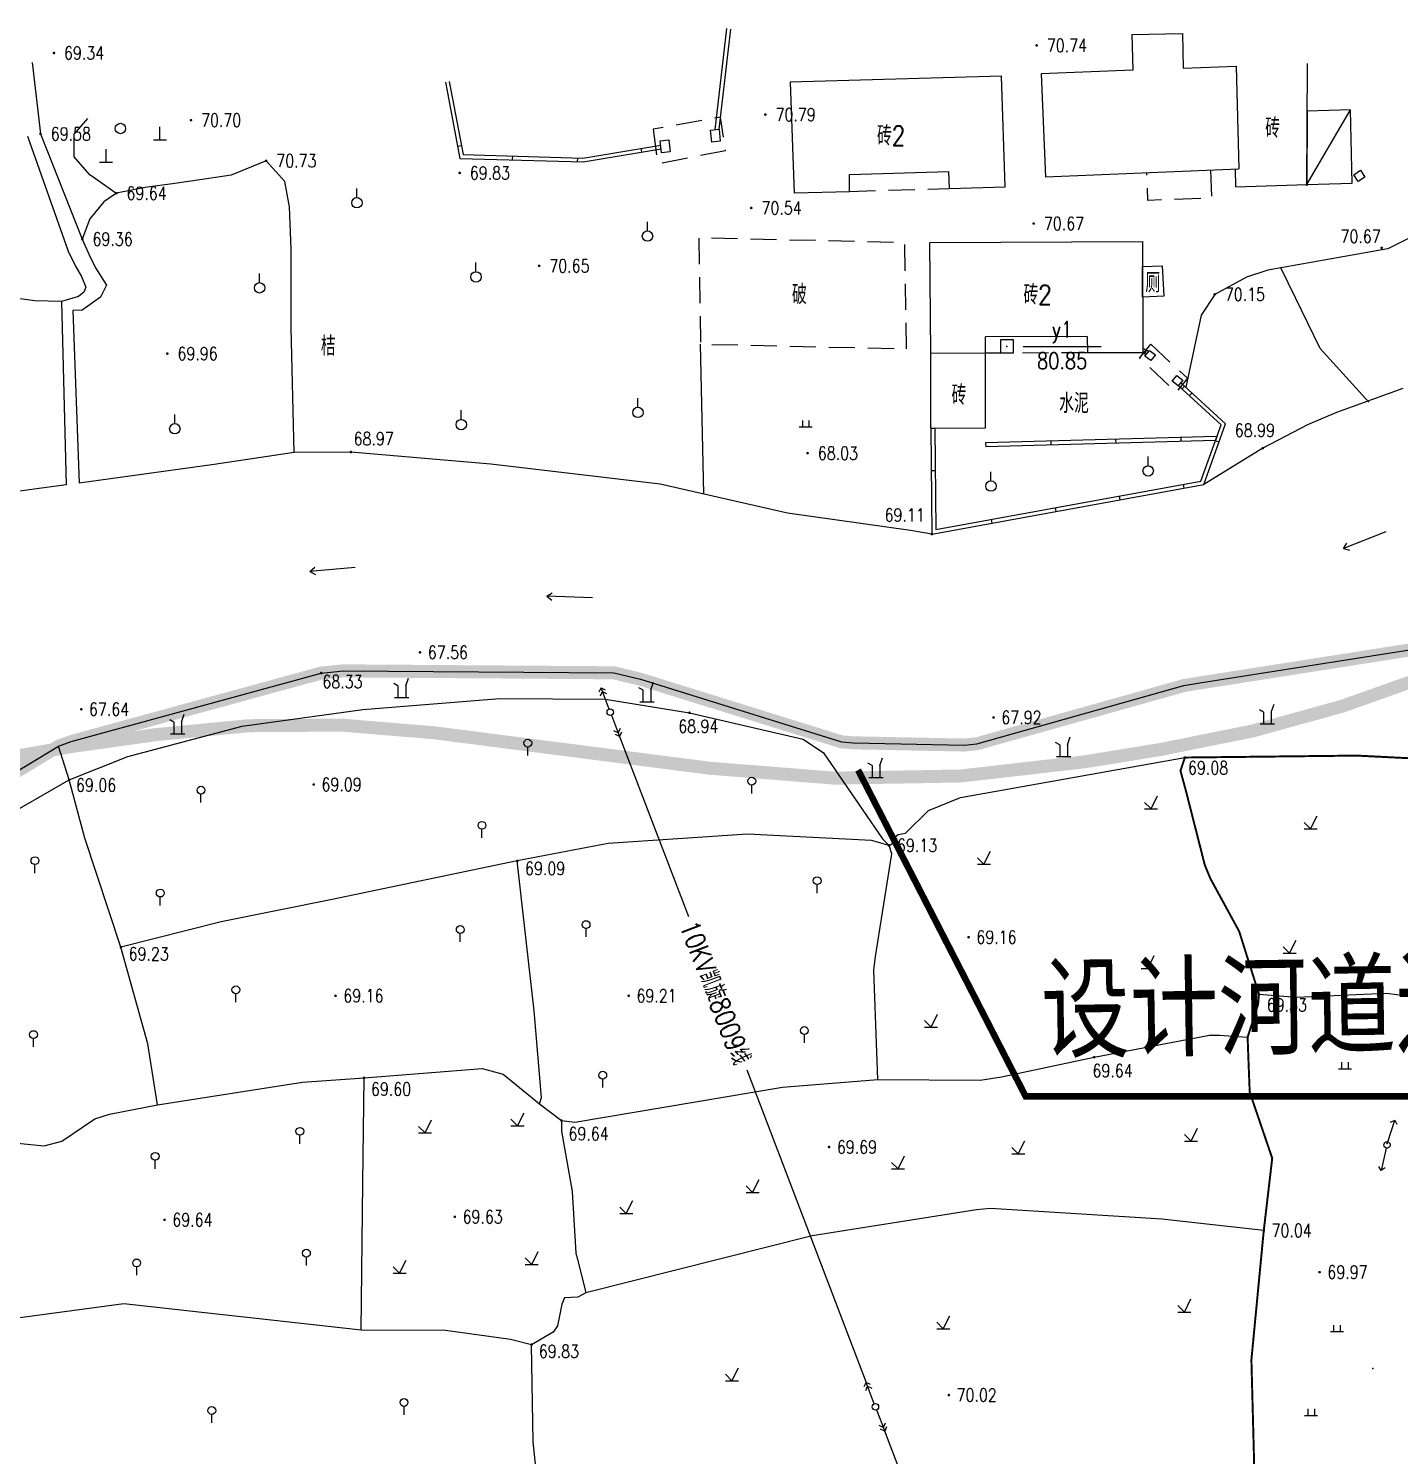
# Model space of a CAD drawing. Extents: x 10519 to 17598, y -625 to 2857.
# Drawn here: x 13867.8 to 13973.2, y 1171.6 to 1281.2 of the extents above; entities that cross this region are included whole.
import ezdxf
from ezdxf.enums import TextEntityAlignment as Align

# ---------------------------------------------------------------- set-up
doc = ezdxf.new("R2010")
doc.units = 0
doc.header["$MEASUREMENT"] = 0
doc.linetypes.add('X3', pattern=[5, 4, -1])
doc.linetypes.add('X5', pattern=[3, 2, -1])
doc.layers.get('0').update_dxf_attribs({"linetype": 'CONTINUOUS'})
for name, color, linetype in [('0000原地形', 252, 'CONTINUOUS'), ('0000白沙溪改线', 1, 'CONTINUOUS'), ('000道路名称', 6, 'CONTINUOUS'), ('GCD', 224, 'CONTINUOUS')]:
    doc.layers.add(name, color=color, linetype=linetype)
doc.styles.get("Standard").update_dxf_attribs({"font": 'txt8.shx', "width": 0.8, "bigfont": 'hz.shx'})
doc.styles.add('正等线体', font='txt8.shx', dxfattribs={"width": 0.8, "bigfont": 'hz.shx'})
doc.styles.add('黑体', font='SIMHEI.TTF', dxfattribs={"width": 0.8})
doc.linetypes.add('10421', pattern='A,2,[150,AAA.SHX,S=1,R=0,X=0,Y=1],1e-11', length=2)
doc.linetypes.add('1161', pattern='A,0,[149,AAA.SHX,S=0.1,R=0,X=0,Y=0],-1.6', length=1.6)

# ---------------------------------------------------------------- blocks, each defined once
blk = doc.blocks.new('GC200')
at = {"linetype": 'Continuous', "const_width": 0.2, "flags": 128}
blk.add_lwpolyline([(-0.1, 0, 1), (0.1, 0, 1)], format="xyb", close=True, dxfattribs=at)
blk = doc.blocks.new('gc261')
blk.add_lwpolyline([(-1, -1), (1, -1), (1, 1), (-1, 1)], close=True)
blk.add_point((0, 0))
blk = doc.blocks.new('gc013b')
at = {"linetype": 'Continuous'}
blk.add_line((0.5, 0), (4, 0), dxfattribs=at)
at = {"linetype": 'Continuous', "flags": 128}
blk.add_lwpolyline([(3.5, 0.5), (4, 0), (3.5, -0.5)], dxfattribs=at)
blk = doc.blocks.new('gc170')
at = {"linetype": 'Continuous'}
blk.add_circle((0, 0), 0.5, dxfattribs=at)
blk = doc.blocks.new('GC013A')
at = {"linetype": 'Continuous'}
blk.add_line((0.5, 0), (4, 0), dxfattribs=at)
at = {"linetype": 'Continuous', "flags": 128}
for points in [[(2.88, 0.5), (3.38, 0), (2.88, -0.5)], [(3.5, 0.5), (4, 0), (3.5, -0.5)]]:
    blk.add_lwpolyline(points, dxfattribs=at)
blk = doc.blocks.new('GC111')
for p, q in [((-1, 0), (1, 0)), ((0, 0), (0, 2))]:
    blk.add_line(p, q)

msp = doc.modelspace()

# ---------------------------------------------------------------- linework, layer by layer
at = {"layer": '0000原地形', "linetype": 'Continuous'}
for p, q in [((13868.1, 1278.64, -20.66), (13868.74, 1273.15, -20.66)), ((13966.04, 1269.25), (13969.4, 1275, 72.18)), ((13867.74, 1272.97, -20.66), (13870.87, 1264.15, -20.66)), ((13868.74, 1273.15, -20.66), (13871.95, 1265.06, -20.66)), ((13900.79, 1272.2), (13901.08, 1272.26)), ((13914.95, 1271.75), (13914.9, 1272.04)), ((13905.01, 1271.15), (13905.02, 1271.45)), ((13910.01, 1271), (13910.02, 1271.3)), ((13871.95, 1265.06, -20.66), (13872.48, 1263.86, -20.66)), ((13937.08, 1264.81), (13953.41, 1264.89)), ((13953.41, 1264.89), (13953.43, 1256.34)), ((13870.87, 1264.15, -20.66), (13871.43, 1262.98, -20.66)), ((13872.48, 1263.86, -20.66), (13872.96, 1262.86, -20.66)), ((13871.43, 1262.98, -20.66), (13871.88, 1262.18, -20.66)), ((13872.96, 1262.86, -20.66), (13873.8, 1261.53, -20.66)), ((13871.88, 1262.18, -20.66), (13872.23, 1261.38, -20.66)), ((13871.65, 1260.65, -20.66), (13870.35, 1260.27, -20.66)), ((13872.08, 1260.99, -20.66), (13871.65, 1260.65, -20.66)), ((13873.36, 1260.6, -20.66), (13871.94, 1259.61, -20.66)), ((13872.23, 1261.38, -20.66), (13872.08, 1260.99, -20.66)), ((13873.8, 1261.53, -20.66), (13873.36, 1260.6, -20.66)), ((13870.35, 1260.27, -20.66), (13870.72, 1246.19, -20.66)), ((13871.94, 1259.61, -20.66), (13871.23, 1259.58, -20.66)), ((13871.23, 1259.58, -20.66), (13871.71, 1246.32, -20.66)), ((13949.17, 1257.58), (13941.35, 1257.55)), ((13949.17, 1257.58), (13949.18, 1256.33)), ((13941.35, 1256.3), (13937.15, 1256.28)), ((13944.24, 1256.82, 80.85), (13950.24, 1256.82, 80.85)), ((13953.43, 1256.34), (13949.18, 1256.33)), ((13953.59, 1256.25), (13953.73, 1256.52)), ((13956.64, 1253.78), (13956.44, 1253.55)), ((13957.22, 1253.25), (13957.01, 1253.03)), ((13973.42, 1253.6), (13968.32, 1251.75)), ((13968.32, 1251.75), (13966.08, 1250.8)), ((13966.08, 1250.8), (13962.66, 1249.01)), ((13937.16, 1250.55), (13937.46, 1250.54)), ((13946.36, 1249.55), (13946.36, 1249.25)), ((13951.35, 1249.69), (13951.36, 1249.39)), ((13956.35, 1249.83), (13956.36, 1249.53)), ((13959.29, 1249.47), (13959.01, 1249.58)), ((13959.13, 1249.9), (13959.02, 1249.6)), ((13888.22, 1248.68), (13882.07, 1247.74)), ((13892.59, 1248.71), (13888.22, 1248.68)), ((13903.34, 1247.77), (13892.59, 1248.71)), ((13941.36, 1249.41), (13941.37, 1249.11)), ((13962.66, 1249.01), (13958.12, 1246.21)), ((13882.07, 1247.74), (13871.71, 1246.32)), ((13916.35, 1246.25), (13903.34, 1247.77)), ((13937.18, 1247.29), (13937.48, 1247.28)), ((13870.72, 1246.19, -20.66), (13858.89, 1244.57, -20.66)), ((13926.14, 1244.02), (13916.35, 1246.25)), ((13951.69, 1245.04), (13951.64, 1245.33)), ((13956.61, 1245.94), (13956.56, 1246.23)), ((13946.77, 1244.14), (13946.72, 1244.44)), ((13935.59, 1242.68), (13926.14, 1244.02)), ((13941.85, 1243.25), (13941.8, 1243.54)), ((13937.23, 1242.4), (13935.59, 1242.68)), ((13957.82, 1230.97, 68.18), (13977.03, 1233.99, 68.18)), ((13871.1, 1226.47, 68.18), (13890.31, 1231.73, 68.18)), ((13890.31, 1231.73, 68.18), (13892.02, 1231.9, 68.18)), ((13892.02, 1231.9, 68.18), (13912.79, 1231.75, 68.18)), ((13912.79, 1231.75, 68.18), (13914.85, 1231.25, 68.18)), ((13914.85, 1231.25, 68.18), (13930.28, 1226.45, 68.18)), ((13956.6, 1230.77, 68.18), (13957.82, 1230.97, 68.18)), ((13940.68, 1226.3, 68.18), (13956.6, 1230.77, 68.18)), ((13913.23, 1226.86), (13918.52, 1213.02)), ((13858.84, 1219.27, 68.18), (13870.12, 1226.11, 68.18)), ((13870.12, 1226.11, 68.18), (13871.1, 1226.47, 68.18)), ((13870.94, 1223.52, 68.14), (13870.12, 1226.11, 68.14)), ((13930.28, 1226.45, 68.18), (13931.19, 1226.37, 68.18)), ((13931.19, 1226.37, 68.18), (13939.72, 1226.2, 68.18)), ((13939.72, 1226.2, 68.18), (13940.68, 1226.3, 68.18)), ((13861.94, 1218.35, 69.05), (13870.94, 1223.52, 69.05)), ((13872.15, 1219.04, 68.14), (13870.94, 1223.52, 68.14)), ((13874.91, 1210.68, 68.14), (13872.15, 1219.04, 68.14)), ((13923.05, 1219.35, 68.14), (13912.36, 1218.64, 68.14)), ((13932.59, 1218.87, 68.14), (13923.05, 1219.35, 68.14)), ((13933.95, 1218.49, 68.14), (13932.59, 1218.87, 68.14)), ((13912.36, 1218.64, 68.14), (13905.37, 1217.3, 68.14)), ((13932.9, 1209.95, 68.14), (13934.14, 1217.84, 68.14)), ((13934.14, 1217.84, 68.14), (13933.95, 1218.49, 68.14)), ((13933.95, 1218.49, 68.14), (13933.95, 1218.49, 68.14)), ((13905.37, 1217.3, 68.14), (13891.14, 1214.34, 68.14)), ((13906.66, 1205.78, 68.14), (13905.37, 1217.3, 68.14)), ((13891.14, 1214.34, 68.14), (13882.61, 1212.62, 68.14)), ((13882.61, 1212.62, 68.14), (13874.91, 1210.68, 68.14)), ((13876.98, 1203.26, 68.14), (13874.91, 1210.68, 68.14)), ((13932.76, 1208.91, 68.14), (13932.9, 1209.95, 68.14)), ((13933.08, 1200.5, 68.14), (13932.76, 1208.91, 68.14)), ((13907.23, 1199.12, 68.14), (13906.66, 1205.78, 68.14)), ((13877.74, 1198.57, 68.14), (13876.98, 1203.26, 68.14)), ((13893.5, 1192.58), (13893.6, 1200.64)), ((13923, 1201.26), (13932.17, 1177.24)), ((13907.08, 1198.63, 68.14), (13907.23, 1199.12, 68.14)), ((13908.77, 1197.35, 68.14), (13908.78, 1196.53, 68.14)), ((13908.78, 1196.53, 68.14), (13909.59, 1191.9, 68.14)), ((13893.38, 1181.25), (13893.5, 1192.58)), ((13909.59, 1191.9, 68.14), (13909.86, 1187.18, 68.14)), ((13940.65, 1190.5), (13928.03, 1188.49)), ((13941.73, 1190.61), (13940.65, 1190.5)), ((13954.91, 1189.78), (13941.73, 1190.61)), ((13962.73, 1188.91), (13954.91, 1189.78)), ((13928.03, 1188.49), (13910.63, 1184.12)), ((13909.86, 1187.18, 68.14), (13910.01, 1186.7, 68.14)), ((13910.01, 1186.7, 68.14), (13910.63, 1184.12, 68.14)), ((13910.03, 1183.8, 68.14), (13909.01, 1183.73, 68.14)), ((13910.63, 1184.12, 68.14), (13910.03, 1183.8, 68.14)), ((13875.14, 1183.29, 68.14), (13862.94, 1181.62, 68.14)), ((13893.38, 1181.25, 68.14), (13875.14, 1183.29, 68.14)), ((13908.8, 1183.26, 68.14), (13908.47, 1181.59, 68.14)), ((13909.01, 1183.73, 68.14), (13908.8, 1183.26, 68.14)), ((13908.47, 1181.59, 68.14), (13908.14, 1181.11, 68.14)), ((13899.87, 1181.22, 68.14), (13893.38, 1181.25, 68.14)), ((13904.85, 1180.55, 68.14), (13899.87, 1181.22, 68.14)), ((13906.47, 1180.14, 68.14), (13904.85, 1180.55, 68.14)), ((13908.14, 1181.11, 68.14), (13906.47, 1180.14, 68.14)), ((13906.6, 1172.67), (13906.47, 1180.14)), ((13933.6, 1173.51), (13955.86, 1115.03)), ((13906.8, 1170.73), (13906.6, 1172.67))]:
    msp.add_line(p, q, dxfattribs=at)
at = {"layer": '0000原地形', "linetype": '10421'}
for p, q in [((13871.33, 1273.12), (13872.37, 1274.34)), ((13871.33, 1271.39), (13871.33, 1273.12)), ((13872.54, 1270), (13871.33, 1271.39)), ((13886.08, 1271.08, -20.66), (13883.4, 1269.97, -20.66)), ((13887.52, 1269.48), (13886.08, 1271.08)), ((13874.52, 1268.59), (13872.54, 1270)), ((13879.06, 1269.33, -20.66), (13876.78, 1269.03, -20.66)), ((13881.15, 1269.64, -20.66), (13879.06, 1269.33, -20.66)), ((13883.4, 1269.97, -20.66), (13881.15, 1269.64, -20.66)), ((13887.88, 1267.55), (13887.52, 1269.48)), ((13874.57, 1268.59, -20.66), (13873.61, 1267.93, -20.66)), ((13876.78, 1269.03, -20.66), (13874.57, 1268.59, -20.66)), ((13873.61, 1267.93, -20.66), (13872.52, 1266.63, -20.66)), ((13888, 1264.29), (13887.88, 1267.55)), ((13872.52, 1266.63, -20.66), (13871.95, 1265.06, -20.66)), ((13976.99, 1266.66), (13972.26, 1264.31)), ((13888, 1258.25), (13888, 1264.29)), ((13972.26, 1264.31), (13963.04, 1262.68)), ((13961.4, 1262.15), (13958.96, 1260.82)), ((13963.04, 1262.68), (13961.4, 1262.15)), ((13868.3, 1260.31, -20.66), (13862.88, 1261.07, -20.66)), ((13958.96, 1260.82), (13957.92, 1259.23)), ((13870.35, 1260.27, -20.66), (13868.3, 1260.31, -20.66)), ((13957.92, 1259.23), (13956.75, 1253.68)), ((13888.22, 1248.68), (13888, 1258.25)), ((13884.23, 1227.64, 69.06), (13893.51, 1228.92, 69.06)), ((13893.51, 1228.92, 69.06), (13904.03, 1229.78, 69.06)), ((13904.03, 1229.78, 69.06), (13912.16, 1229.72, 69.06)), ((13912.16, 1229.72, 69.06), (13918.61, 1228.68, 69.06)), ((13875.45, 1225.33, 69.06), (13884.23, 1227.64, 69.06)), ((13918.61, 1228.68, 69.06), (13927.33, 1226.65, 69.06)), ((13927.33, 1226.65, 69.06), (13928.89, 1225.61, 69.06)), ((13928.89, 1225.61, 69.06), (13933.44, 1218.99, 69.06)), ((13870.94, 1223.52, 69.06), (13875.45, 1225.33, 69.06)), ((13939.44, 1222.17, 69.06), (13956.67, 1225.24, 69.06)), ((13936.97, 1221.16, 69.06), (13939.44, 1222.17, 69.06)), ((13935.19, 1219.43, 69.06), (13936.97, 1221.16, 69.06)), ((13933.44, 1218.99, 69.06), (13933.95, 1218.49, 69.06)), ((13934.18, 1218.62, 69.06), (13934.41, 1219.15, 69.06)), ((13934.41, 1219.15, 69.06), (13934.63, 1219.32, 69.06)), ((13934.63, 1219.32, 69.06), (13935.19, 1219.43, 69.06)), ((13933.95, 1218.49, 69.06), (13934.18, 1218.62, 69.06)), ((13962.36, 1207.06), (13965.25, 1206.83)), ((13965.25, 1206.83), (13972.16, 1207.15)), ((13972.16, 1207.15), (13972.96, 1207.04)), ((13972.96, 1207.04), (13974.84, 1206.75)), ((13949.7, 1202.22, 68.14), (13958.56, 1203.92, 68.14)), ((13958.56, 1203.92, 68.14), (13959.33, 1203.92, 68.14)), ((13959.33, 1203.92, 68.14), (13961.49, 1203.76, 68.14)), ((13893.6, 1200.64, 68.14), (13902.68, 1201.36, 68.14)), ((13902.68, 1201.36, 68.14), (13904.3, 1200.91, 68.14)), ((13942.58, 1200.72, 68.14), (13949.7, 1202.22, 68.14)), ((13877.74, 1198.57, 68.14), (13888.88, 1200.3, 68.14)), ((13888.88, 1200.3, 68.14), (13893.6, 1200.64, 68.14)), ((13904.3, 1200.91, 68.14), (13907.08, 1198.63, 68.14)), ((13925.76, 1199.93, 68.14), (13933.08, 1200.5, 68.14)), ((13933.08, 1200.5, 68.14), (13940.94, 1200.45, 68.14)), ((13940.94, 1200.45, 68.14), (13942.58, 1200.72, 68.14)), ((13909.8, 1197.23, 68.14), (13925.76, 1199.93, 68.14)), ((13874.03, 1197.85, 68.14), (13877.74, 1198.57, 68.14)), ((13907.08, 1198.63, 68.14), (13908.77, 1197.35, 68.14)), ((13870.37, 1195.77, 68.14), (13872.92, 1197.49, 68.14)), ((13872.92, 1197.49, 68.14), (13874.03, 1197.85, 68.14)), ((13908.77, 1197.35, 68.14), (13909.8, 1197.23, 68.14)), ((13860.92, 1196.22, 68.14), (13869.03, 1195.41, 68.14)), ((13869.03, 1195.41, 68.14), (13870.37, 1195.77, 68.14))]:
    msp.add_line(p, q, dxfattribs=at)
at = {"layer": '0000原地形'}
for p, q in [((13893.05, 1268.26), (13893.05, 1268.96)), ((13915.38, 1265.7), (13915.38, 1266.4)), ((13902.2, 1262.56), (13902.2, 1263.26)), ((13885.57, 1261.72), (13885.57, 1262.42)), ((13914.64, 1252.15), (13914.64, 1252.85)), ((13901.07, 1251.22), (13901.07, 1251.92)), ((13879.06, 1250.9), (13879.06, 1251.6)), ((13927.03, 1250.64), (13928.03, 1250.64)), ((13927.28, 1251.14), (13927.28, 1250.64)), ((13927.78, 1251.14), (13927.78, 1250.64)), ((13953.85, 1247.66), (13953.85, 1248.36)), ((13941.77, 1246.49), (13941.77, 1247.19)), ((13972.1, 1242.59), (13968.85, 1241.29)), ((13968.85, 1241.29), (13969.12, 1241.71)), ((13968.85, 1241.29), (13969.33, 1241.18)), ((13889.43, 1239.54), (13889.82, 1239.86)), ((13892.92, 1239.84), (13889.43, 1239.54)), ((13889.43, 1239.54), (13889.86, 1239.29)), ((13907.64, 1237.63), (13908.06, 1237.9)), ((13911.14, 1237.5), (13907.64, 1237.63)), ((13907.64, 1237.63), (13908.04, 1237.33)), ((13896.2, 1230.74), (13895.89, 1230.92)), ((13896.8, 1230.74), (13897.01, 1231.34)), ((13915.63, 1230.43), (13915.84, 1231.03)), ((13895.95, 1229.84), (13897.05, 1229.84)), ((13896.2, 1230.74), (13896.2, 1229.84)), ((13896.8, 1230.74), (13896.8, 1229.84)), ((13915.03, 1230.43), (13914.72, 1230.6)), ((13915.03, 1230.43), (13915.03, 1229.53)), ((13915.63, 1230.43), (13915.63, 1229.53)), ((13914.78, 1229.53), (13915.88, 1229.53)), ((13962.71, 1228.73), (13962.41, 1228.91)), ((13962.71, 1228.73), (13962.71, 1227.83)), ((13963.31, 1228.73), (13963.53, 1229.33)), ((13963.31, 1228.73), (13963.31, 1227.83)), ((13878.98, 1227.96), (13878.67, 1228.13)), ((13878.98, 1227.96), (13878.98, 1227.06)), ((13879.58, 1227.96), (13879.79, 1228.56)), ((13879.58, 1227.96), (13879.58, 1227.06)), ((13962.46, 1227.83), (13963.56, 1227.83)), ((13878.73, 1227.06), (13879.83, 1227.06)), ((13947.65, 1226.22), (13947.86, 1226.82)), ((13906.18, 1225.4), (13906.18, 1226.05)), ((13947.05, 1226.22), (13946.74, 1226.39)), ((13947.05, 1226.22), (13947.05, 1225.32)), ((13947.65, 1226.22), (13947.65, 1225.32)), ((13932.63, 1224.62), (13932.32, 1224.8)), ((13932.63, 1224.62), (13932.63, 1223.72)), ((13933.23, 1224.62), (13933.44, 1225.22)), ((13933.23, 1224.62), (13933.23, 1223.72)), ((13946.8, 1225.32), (13947.9, 1225.32)), ((13932.38, 1223.72), (13933.48, 1223.72)), ((13881.07, 1221.78), (13881.07, 1222.43)), ((13923.39, 1222.48), (13923.39, 1223.13)), ((13954.07, 1221.29), (13954.57, 1222.29)), ((13953.57, 1221.79), (13954.07, 1221.29)), ((13953.57, 1221.29), (13954.57, 1221.29)), ((13965.83, 1220.26), (13966.33, 1219.76)), ((13966.33, 1219.76), (13966.83, 1220.76)), ((13902.66, 1219.08), (13902.66, 1219.73)), ((13965.83, 1219.76), (13966.83, 1219.76)), ((13941.23, 1217.04), (13941.73, 1218.04)), ((13868.31, 1216.37), (13868.31, 1217.02)), ((13940.73, 1217.54), (13941.23, 1217.04)), ((13940.73, 1217.04), (13941.73, 1217.04)), ((13877.94, 1213.88), (13877.94, 1214.53)), ((13928.41, 1214.83), (13928.41, 1215.48)), ((13900.99, 1211.08), (13900.99, 1211.73)), ((13910.66, 1211.46), (13910.66, 1212.11)), ((13964.72, 1210.21), (13965.22, 1211.21)), ((13964.22, 1210.71), (13964.72, 1210.21)), ((13964.22, 1210.21), (13965.22, 1210.21)), ((13953.31, 1209.54), (13953.81, 1209.04)), ((13953.31, 1209.04), (13954.31, 1209.04)), ((13953.81, 1209.04), (13954.31, 1210.04)), ((13883.75, 1206.45), (13883.75, 1207.1)), ((13936.67, 1205.03), (13937.17, 1204.53)), ((13937.17, 1204.53), (13937.67, 1205.53)), ((13868.2, 1203.01), (13868.2, 1203.66)), ((13927.43, 1203.32), (13927.43, 1203.97)), ((13936.67, 1204.53), (13937.67, 1204.53)), ((13968.46, 1201.34), (13969.46, 1201.34)), ((13968.71, 1201.84), (13968.71, 1201.34)), ((13969.21, 1201.84), (13969.21, 1201.34)), ((13911.94, 1199.89), (13911.94, 1200.54)), ((13898.29, 1196.4), (13898.79, 1197.4)), ((13904.89, 1197.45), (13905.39, 1196.95)), ((13904.89, 1196.95), (13905.89, 1196.95)), ((13905.39, 1196.95), (13905.89, 1197.95)), ((13888.67, 1195.58), (13888.67, 1196.23)), ((13897.79, 1196.9), (13898.29, 1196.4)), ((13897.79, 1196.4), (13898.79, 1196.4)), ((13956.64, 1196.28), (13957.14, 1195.78)), ((13957.14, 1195.78), (13957.64, 1196.78)), ((13943.36, 1195.29), (13943.86, 1194.79)), ((13943.36, 1194.79), (13944.36, 1194.79)), ((13943.86, 1194.79), (13944.36, 1195.79)), ((13956.64, 1195.78), (13957.64, 1195.78)), ((13877.55, 1193.66), (13877.55, 1194.31)), ((13934.13, 1194.14), (13934.63, 1193.64)), ((13934.63, 1193.64), (13935.13, 1194.64)), ((13923.45, 1191.84), (13923.95, 1192.84)), ((13934.13, 1193.64), (13935.13, 1193.64)), ((13922.95, 1192.34), (13923.45, 1191.84)), ((13922.95, 1191.84), (13923.95, 1191.84)), ((13913.24, 1190.71), (13913.74, 1190.21)), ((13913.74, 1190.21), (13914.24, 1191.21)), ((13913.24, 1190.21), (13914.24, 1190.21)), ((13906.49, 1186.31), (13906.99, 1187.31)), ((13876.13, 1185.47), (13876.13, 1186.12)), ((13889.17, 1186.22), (13889.17, 1186.87)), ((13895.83, 1186.13), (13896.33, 1185.63)), ((13896.33, 1185.63), (13896.83, 1186.63)), ((13905.99, 1186.81), (13906.49, 1186.31)), ((13905.99, 1186.31), (13906.99, 1186.31)), ((13895.83, 1185.63), (13896.83, 1185.63)), ((13956.13, 1183.15), (13956.63, 1182.65)), ((13956.63, 1182.65), (13957.13, 1183.65)), ((13937.6, 1181.86), (13938.1, 1181.36)), ((13938.1, 1181.36), (13938.6, 1182.36)), ((13956.13, 1182.65), (13957.13, 1182.65)), ((13968.1, 1181.64), (13968.1, 1181.14)), ((13968.6, 1181.64), (13968.6, 1181.14)), ((13937.6, 1181.36), (13938.6, 1181.36)), ((13967.85, 1181.14), (13968.85, 1181.14)), ((13921.86, 1177.37), (13922.36, 1178.37)), ((13921.36, 1177.87), (13921.86, 1177.37)), ((13921.36, 1177.37), (13922.36, 1177.37)), ((13896.67, 1174.75), (13896.67, 1175.4)), ((13966.12, 1175.2), (13966.12, 1174.7)), ((13966.62, 1175.2), (13966.62, 1174.7)), ((13881.9, 1174.13), (13881.9, 1174.78)), ((13965.87, 1174.7), (13966.87, 1174.7))]:
    msp.add_line(p, q, dxfattribs=at)
at = {"layer": '0000原地形', "linetype": '1161'}
msp.add_line((13919.7, 1245.49), (13919.46, 1257), dxfattribs=at)
at = {"layer": '0000原地形', "linetype": 'X5'}
msp.add_line((13949.18, 1256.33), (13941.35, 1256.3), dxfattribs=at)
at = {"layer": '0000原地形', "linetype": 'Continuous', "flags": 128}
for points in [[(13920.57, 1273.47), (13921.48, 1281.24)], [(13920.88, 1273.51), (13921.78, 1281.2)], [(13952.59, 1280.78), (13952.66, 1278.04), (13945.62, 1277.76), (13945.95, 1269.84)], [(13952.59, 1280.78), (13956.48, 1280.87), (13956.54, 1278.2), (13960.62, 1278.36), (13960.82, 1270.45)], [(13960.58, 1269.07), (13966.04, 1269.25), (13966.08, 1278.56)], [(13899.85, 1277.11), (13900.97, 1271.26), (13910.43, 1270.99), (13916.42, 1271.99)], [(13900.14, 1277.17), (13901.22, 1271.56), (13910.41, 1271.29), (13916.39, 1272.29)], [(13942.86, 1269.08), (13942.58, 1277.58), (13926.33, 1277.12)], [(13926.33, 1277.12), (13926.64, 1268.6)], [(13945.95, 1269.84), (13960.82, 1270.45)], [(13960.58, 1269.07), (13960.56, 1270.44)], [(13926.68, 1268.61), (13930.91, 1268.73), (13930.89, 1270.03), (13938.51, 1270.26), (13938.55, 1268.96)], [(13938.55, 1268.96), (13942.86, 1269.08)], [(13937.15, 1256.28), (13937.08, 1264.81)], [(13941.36, 1250.56), (13941.35, 1257.55)], [(13937.16, 1250.55), (13937.15, 1256.28)], [(13953.43, 1256.69), (13953.89, 1256.43)], [(13953.43, 1256.34), (13953.69, 1256.2)], [(13937.23, 1242.4), (13958.12, 1246.21), (13959.8, 1250.88), (13956.34, 1254.05)], [(13937.52, 1242.76), (13957.89, 1246.47), (13959.45, 1250.79), (13956.15, 1253.81)], [(13937.16, 1250.55), (13941.36, 1250.56)], [(13937.16, 1250.55), (13937.23, 1242.4)], [(13937.46, 1250.54), (13937.52, 1242.76)], [(13959.13, 1249.9), (13941.36, 1249.41)], [(13959.13, 1249.9), (13941.36, 1249.41)], [(13959.02, 1249.6), (13941.37, 1249.11)]]:
    msp.add_lwpolyline(points, dxfattribs=at)
for points in [[(13966.04, 1269.25), (13969.52, 1269.37), (13969.4, 1275), (13966.06, 1274.88)], [(13953.41, 1262.95), (13954.93, 1263.02), (13955.05, 1260.67), (13953.42, 1260.6)]]:
    msp.add_lwpolyline(points, close=True, dxfattribs=at)
at = {"layer": '0000原地形', "linetype": 'X5', "flags": 128}
for points in [[(13915.81, 1273.51), (13916.17, 1270.87), (13921.37, 1271.88), (13920.98, 1274.43), (13915.81, 1273.51)], [(13958.63, 1270.36), (13958.72, 1268.2), (13953.83, 1268.04), (13953.75, 1270.16)], [(13930.91, 1268.73), (13938.55, 1268.96)], [(13954.06, 1256.99), (13956.86, 1254.37), (13956, 1253.29), (13953.18, 1255.93), (13954.06, 1256.99)]]:
    msp.add_lwpolyline(points, dxfattribs=at)
at = {"layer": '0000原地形', "linetype": 'Continuous', "flags": 128}
for points, elevation in [([(13917.02, 1272.7), (13917.11, 1271.77), (13916.45, 1271.69), (13916.36, 1272.62)], 70.71), ([(13920.88, 1273.51), (13920.97, 1272.58), (13920.31, 1272.5), (13920.22, 1273.43)], 70.63), ([(13970.16, 1270.35), (13970.5, 1269.83), (13969.98, 1269.49), (13969.64, 1270.01)], 71.84), ([(13953.95, 1256.51), (13954.4, 1256.17), (13954.04, 1255.73), (13953.6, 1256.08)], 70.34), ([(13956.06, 1254.58), (13956.5, 1254.24), (13956.14, 1253.8), (13955.7, 1254.14)], 69.95)]:
    msp.add_lwpolyline(points, close=True, dxfattribs=dict(at, elevation=elevation))
at = {"layer": '0000原地形', "linetype": 'X5', "elevation": 69.8, "flags": 128}
msp.add_lwpolyline([(13935.29, 1256.64), (13935.14, 1264.79), (13919.31, 1265.15), (13919.46, 1257)], close=True, dxfattribs=at)
at = {"layer": '0000原地形', "linetype": '1161', "flags": 128}
msp.add_lwpolyline([(13970.8, 1252.55), (13967.07, 1256.65), (13965.18, 1260.56), (13964.05, 1262.86)], dxfattribs=at)
at = {"layer": '0000原地形', "linetype": 'X3', "const_width": 0.15, "flags": 128}
msp.add_lwpolyline([(13995.87, 1246.81), (13996.01, 1245.98), (13995.63, 1243.64), (13994.65, 1242.5), (13990.34, 1241.5), (13990.02, 1241.35), (13988.06, 1239.51), (13987.33, 1238.91), (13982.02, 1234.93), (13981.87, 1234.16), (13983.45, 1225.28), (13983.39, 1224.97), (13982.82, 1224.74), (13969.87, 1225.39), (13956.67, 1225.24), (13956.33, 1224.23), (13956.77, 1222.6), (13958.2, 1216.98), (13958.64, 1215.92), (13960.84, 1211.89), (13962.36, 1207.06), (13962.29, 1206.26), (13961.49, 1203.76), (13961.54, 1202.34), (13961.65, 1199.54), (13963.38, 1194.46), (13962.73, 1188.91), (13961.78, 1178.98), (13962.08, 1167.6), (13961.48, 1158.49), (13961.89, 1155.92), (13960.85, 1152.55), (13959.46, 1149.79), (13959.02, 1145.5), (13958.83, 1145.1), (13954.42, 1143.92), (13954.02, 1143.41), (13953.89, 1142.52), (13953.19, 1136.58), (13952.76, 1135.67), (13950.09, 1133.45), (13945.19, 1131.73), (13943.5, 1130.48), (13939.27, 1127.7), (13935.6, 1124.35), (13929.48, 1118.28), (13921.97, 1109.91), (13921.08, 1108.38), (13916.8, 1099.36), (13909.52, 1088.41), (13906.08, 1084.4), (13904.8, 1083.65), (13896.47, 1079.15), (13895.82, 1078.62), (13890.64, 1074.19), (13882.83, 1068.7), (13882.66, 1068.62), (13881.89, 1068.59), (13876.71, 1069.58)], dxfattribs=at)
at = {"layer": '0000原地形'}
for centre in [(13874.88, 1273.56), (13893.05, 1267.86), (13915.38, 1265.3), (13885.57, 1261.32), (13902.2, 1262.16), (13914.64, 1251.75), (13879.06, 1250.5), (13901.07, 1250.82), (13953.85, 1247.26), (13941.77, 1246.09)]:
    msp.add_circle(centre, 0.4, dxfattribs=at)
for centre in [(13906.18, 1226.35), (13923.39, 1223.43), (13881.07, 1222.73), (13902.66, 1220.03), (13868.31, 1217.32), (13928.41, 1215.78), (13877.94, 1214.83), (13900.99, 1212.03), (13910.66, 1212.41), (13883.75, 1207.4), (13868.2, 1203.96), (13927.43, 1204.27), (13911.94, 1200.84), (13888.67, 1196.53), (13877.55, 1194.61), (13889.17, 1187.17), (13876.13, 1186.42), (13881.9, 1175.08), (13896.67, 1175.7)]:
    msp.add_ellipse(centre, major_axis=(-0.212, 0.212), ratio=1, start_param=3.926991, end_param=10.210176, dxfattribs=at)
at = {"layer": '0000原地形', "linetype": 'Continuous'}
for p in [(13972.21, 1195.6, 75.18), (13971.1, 1178.3, 69.97)]:
    msp.add_point(p, dxfattribs=at)
at = {"layer": '0000白沙溪改线'}
msp.add_line((13937.18, 1242.4, -20.66), (13937.23, 1242.41, -20.66), dxfattribs=at)
at = {"layer": '0000白沙溪改线', "const_width": 1}
msp.add_lwpolyline([(13778.65, 1222.46, 0.286738), (13825.12, 1211.75), (13856.34, 1222.52, -0.048149), (13871.28, 1226.11), (13877.69, 1227.01, -0.066902), (13899, 1227.14), (13920.16, 1224.42, 0.072578), (13949.03, 1224.92), (13954.85, 1225.87, 0.053644), (13975.48, 1231.57), (13996.86, 1240.02, -0.394984), (14035, 1224.97), (14047.42, 1198.77, -0.038165), (14052.88, 1184.54), (14072.8, 1117.8, -0.022865), (14074.57, 1110.71), (14085.17, 1058.03, -0.032004), (14086.55, 1047.9), (14090.34, 994.31, -0.155233), (14086.06, 976.63), (14078.52, 964.2, -0.028359), (14073.38, 956.73), (14011.63, 876.75)], format="xyb", dxfattribs=at)
msp.add_lwpolyline([(13778.65, 1222.46, 0.286738), (13825.12, 1211.75), (13856.34, 1222.52, -0.048149), (13871.28, 1226.11), (13877.69, 1227.01, -0.066902), (13899, 1227.14), (13920.16, 1224.42, 0.072578), (13949.03, 1224.92), (13954.85, 1225.87, 0.053644), (13975.48, 1231.57), (13996.86, 1240.02, -0.394984), (14035, 1224.97), (14047.42, 1198.77, -0.038165), (14052.88, 1184.54), (14072.8, 1117.8, -0.022865), (14074.57, 1110.71), (14085.17, 1058.03, -0.032004), (14086.55, 1047.9), (14090.34, 994.31, -0.155233), (14086.06, 976.63), (14078.52, 964.2, -0.028359), (14073.38, 956.73), (14011.63, 876.75)], format="xyb", dxfattribs=at)
at = {"layer": '0000白沙溪改线', "color": 4, "const_width": 1, "elevation": 68.18}
msp.add_lwpolyline([(13858.84, 1219.27), (13870.12, 1226.11), (13871.1, 1226.47), (13890.31, 1231.73), (13892.02, 1231.9), (13912.79, 1231.75), (13914.85, 1231.25), (13930.28, 1226.45), (13931.19, 1226.37), (13939.72, 1226.2), (13940.68, 1226.3), (13956.6, 1230.77), (13957.82, 1230.97), (13977.03, 1233.99)], dxfattribs=at)
msp.add_lwpolyline([(13858.84, 1219.27), (13870.12, 1226.11), (13871.1, 1226.47), (13890.31, 1231.73), (13892.02, 1231.9), (13912.79, 1231.75), (13914.85, 1231.25), (13930.28, 1226.45), (13931.19, 1226.37), (13939.72, 1226.2), (13940.68, 1226.3), (13956.6, 1230.77), (13957.82, 1230.97), (13977.03, 1233.99)], dxfattribs=at)
at = {"layer": '000道路名称', "color": 0, "const_width": 0.5}
msp.add_lwpolyline([(13931.56, 1224.28), (13944.43, 1199.22), (13991.92, 1199.22)], dxfattribs=at)

# ---------------------------------------------------------------- block references
at = {"layer": '0000原地形', "linetype": 'Continuous', "xscale": 0.5, "yscale": 0.5, "zscale": 0.5}
for p in [(13877.92, 1272.68, 161.07), (13873.78, 1270.98, 160.41)]:
    msp.add_blockref('GC111', p, dxfattribs=at)
at = {"layer": '0000原地形', "linetype": 'Continuous', "xscale": 0.5, "yscale": 0.5}
for name, p in [('gc261', (13942.99, 1256.82, 80.85)), ('gc170', (13912.52, 1228.73)), ('gc170', (13972.2, 1195.48)), ('gc170', (13932.89, 1175.37))]:
    msp.add_blockref(name, p, dxfattribs=at)
at = {"layer": '0000原地形', "linetype": 'Continuous'}
for name, p, xscale, yscale, rotation in [('GC013A', (13912.52, 1228.73, -0.99), 0.5000000000002393, 0.5000000000002393, 110.8958455210995), ('GC013A', (13912.52, 1228.73), 0.5000000000002393, 0.5000000000002393, 290.8958455210996), ('gc013b', (13972.2, 1195.48), 0.50000000000001, 0.50000000000001, 72.84976767552486), ('gc013b', (13972.2, 1195.48), 0.4999999999999488, 0.4999999999999488, 257.0447015748917), ('GC013A', (13932.89, 1175.37), 0.5000000000002393, 0.5000000000002393, 110.8958455210995), ('GC013A', (13932.89, 1175.37), 0.4999999999996967, 0.4999999999996967, 290.8400309739918)]:
    msp.add_blockref(name, p, dxfattribs=dict(at, xscale=xscale, yscale=yscale, rotation=rotation))
at = {"layer": 'GCD', "linetype": 'Continuous', "xscale": 0.4999999999996739, "yscale": 0.4999999999996739, "rotation": 287.772429588664}
for p in [(13869.77, 1279.36, 69.34), (13880.3, 1274.2, 70.7), (13868.74, 1273.15, 69.58), (13886.08, 1271.08, 70.73), (13874.57, 1268.59, 69.64), (13871.95, 1265.06, 69.36), (13878.48, 1256.27, 69.96)]:
    msp.add_blockref('GC200', p, dxfattribs=at)
at = {"layer": 'GCD', "linetype": 'Continuous', "xscale": 0.5, "yscale": 0.5, "zscale": 0.5}
for p in [(13869.77, 1279.36, 69.34), (13880.3, 1274.2, 70.7), (13868.74, 1273.15, 69.58), (13886.08, 1271.08, 70.73), (13874.57, 1268.59, 69.64), (13871.95, 1265.06, 69.36), (13878.48, 1256.27, 69.96)]:
    msp.add_blockref('GC200', p, dxfattribs=at)
at = {"layer": 'GCD', "linetype": 'Continuous', "xscale": 0.5, "yscale": 0.5}
for p in [(13945.28, 1279.94, 70.74), (13924.43, 1274.63, 70.79), (13900.95, 1270.15, 69.83), (13966.04, 1269.25, 71.76), (13923.35, 1267.46, 70.54), (13945.05, 1266.26, 70.67), (13971.79, 1264.39, 70.67), (13907.06, 1263.01, 70.65), (13958.96, 1260.82, 70.15), (13892.59, 1248.71, 68.97), (13927.68, 1248.62, 68.03), (13962.66, 1249.01, 68.99), (13937.23, 1242.4, 69.11)]:
    msp.add_blockref('GC200', p, dxfattribs=at)
at = {"layer": 'GCD', "linetype": 'Continuous'}
ref = msp.add_blockref('GC200', (13897.9, 1233.32, 67.56), dxfattribs=dict(at, xscale=0.5, yscale=0.5, zscale=0.5))
ref.add_attrib('height', '67.56', dxfattribs={"linetype": 'Continuous', "height": 1, "style": '正等线体', "width": 0.8}).set_placement((13898.5, 1233.32, 67.56), align=Align.MIDDLE_LEFT)
ref = msp.add_blockref('GC200', (13890.31, 1231.73, 68.33), dxfattribs=dict(at, xscale=0.5, yscale=0.5, zscale=0.5))
ref.add_attrib('height', '68.33', dxfattribs={"linetype": 'Continuous', "height": 1, "style": '正等线体', "width": 0.8}).set_placement((13890.4, 1231.07, 68.33), align=Align.MIDDLE_LEFT)
ref = msp.add_blockref('GC200', (13871.87, 1228.95, 67.64), dxfattribs=dict(at, xscale=0.5, yscale=0.5, zscale=0.5))
ref.add_attrib('height', '67.64', dxfattribs={"linetype": 'Continuous', "height": 1, "style": '正等线体', "width": 0.8}).set_placement((13872.47, 1228.95, 67.64), align=Align.MIDDLE_LEFT)
ref = msp.add_blockref('GC200', (13918.61, 1228.68, 68.94), dxfattribs=dict(at, xscale=0.5, yscale=0.5, zscale=0.5))
ref.add_attrib('height', '68.94', dxfattribs={"linetype": 'Continuous', "height": 1, "style": '正等线体', "width": 0.8}).set_placement((13917.74, 1227.64, 68.94), align=Align.MIDDLE_LEFT)
ref = msp.add_blockref('GC200', (13941.97, 1228.32, 67.92), dxfattribs=dict(at, xscale=0.5, yscale=0.5, zscale=0.5))
ref.add_attrib('height', '67.92', dxfattribs={"linetype": 'Continuous', "height": 1, "style": '正等线体', "width": 0.8}).set_placement((13942.57, 1228.32, 67.92), align=Align.MIDDLE_LEFT)
ref = msp.add_blockref('GC200', (13956.67, 1225.24, 69.08), dxfattribs=dict(at, xscale=0.5, yscale=0.5, zscale=0.5))
ref.add_attrib('height', '69.08', dxfattribs={"linetype": 'Continuous', "height": 1, "style": '正等线体', "width": 0.8}).set_placement((13956.91, 1224.45, 69.08), align=Align.MIDDLE_LEFT)
ref = msp.add_blockref('GC200', (13870.94, 1223.52, 69.06), dxfattribs=dict(at, xscale=0.5, yscale=0.5, zscale=0.5))
ref.add_attrib('height', '69.06', dxfattribs={"linetype": 'Continuous', "height": 1, "style": '正等线体', "width": 0.8}).set_placement((13871.47, 1223.12, 69.06), align=Align.MIDDLE_LEFT)
ref = msp.add_blockref('GC200', (13889.73, 1223.17, 69.09), dxfattribs=dict(at, xscale=0.5, yscale=0.5, zscale=0.5))
ref.add_attrib('height', '69.09', dxfattribs={"linetype": 'Continuous', "height": 1, "style": '正等线体', "width": 0.8}).set_placement((13890.33, 1223.17, 69.09), align=Align.MIDDLE_LEFT)
ref = msp.add_blockref('GC200', (13933.95, 1218.49, 69.13), dxfattribs=dict(at, xscale=0.5, yscale=0.5, zscale=0.5))
ref.add_attrib('height', '69.13', dxfattribs={"linetype": 'Continuous', "height": 1, "style": '正等线体', "width": 0.8}).set_placement((13934.55, 1218.49, 69.13), align=Align.MIDDLE_LEFT)
ref = msp.add_blockref('GC200', (13905.37, 1217.3, 69.09), dxfattribs=dict(at, xscale=0.5, yscale=0.5, zscale=0.5))
ref.add_attrib('height', '69.09', dxfattribs={"linetype": 'Continuous', "height": 1, "style": '正等线体', "width": 0.8}).set_placement((13905.97, 1216.72, 69.09), align=Align.MIDDLE_LEFT)
ref = msp.add_blockref('GC200', (13940.05, 1211.44, 69.16), dxfattribs=dict(at, xscale=0.5, yscale=0.5, zscale=0.5))
ref.add_attrib('height', '69.16', dxfattribs={"linetype": 'Continuous', "height": 1, "style": '正等线体', "width": 0.8}).set_placement((13940.65, 1211.44, 69.16), align=Align.MIDDLE_LEFT)
ref = msp.add_blockref('GC200', (13874.91, 1210.68, 69.22), dxfattribs=dict(at, xscale=0.5, yscale=0.5, zscale=0.5))
ref.add_attrib('height', '69.23', dxfattribs={"linetype": 'Continuous', "height": 1, "style": '正等线体', "width": 0.8}).set_placement((13875.51, 1210.16, 69.22), align=Align.MIDDLE_LEFT)
ref = msp.add_blockref('GC200', (13891.41, 1206.94, 69.16), dxfattribs=dict(at, xscale=0.5, yscale=0.5, zscale=0.5))
ref.add_attrib('height', '69.16', dxfattribs={"linetype": 'Continuous', "height": 1, "style": '正等线体', "width": 0.8}).set_placement((13892.01, 1206.94, 69.16), align=Align.MIDDLE_LEFT)
ref = msp.add_blockref('GC200', (13913.93, 1206.94, 69.21), dxfattribs=dict(at, xscale=0.5, yscale=0.5, zscale=0.5))
ref.add_attrib('height', '69.21', dxfattribs={"linetype": 'Continuous', "height": 1, "style": '正等线体', "width": 0.8}).set_placement((13914.53, 1206.94, 69.21), align=Align.MIDDLE_LEFT)
ref = msp.add_blockref('GC200', (13962.36, 1207.06, 69.33), dxfattribs=dict(at, xscale=0.5, yscale=0.5, zscale=0.5))
ref.add_attrib('height', '69.33', dxfattribs={"linetype": 'Continuous', "height": 1, "style": '正等线体', "width": 0.8}).set_placement((13962.96, 1206.24, 69.33), align=Align.MIDDLE_LEFT)
ref = msp.add_blockref('GC200', (13949.7, 1202.22, 69.64), dxfattribs=dict(at, xscale=0.5, yscale=0.5, zscale=0.5))
ref.add_attrib('height', '69.64', dxfattribs={"linetype": 'Continuous', "height": 1, "style": '正等线体', "width": 0.8}).set_placement((13949.57, 1201.18, 69.64), align=Align.MIDDLE_LEFT)
ref = msp.add_blockref('GC200', (13893.6, 1200.64, 69.6), dxfattribs=dict(at, xscale=0.5, yscale=0.5, zscale=0.5))
ref.add_attrib('height', '69.60', dxfattribs={"linetype": 'Continuous', "height": 1, "style": '正等线体', "width": 0.8}).set_placement((13894.13, 1199.77, 69.6), align=Align.MIDDLE_LEFT)
ref = msp.add_blockref('GC200', (13908.77, 1197.35, 69.64), dxfattribs=dict(at, xscale=0.5, yscale=0.5, zscale=0.5))
ref.add_attrib('height', '69.64', dxfattribs={"linetype": 'Continuous', "height": 1, "style": '正等线体', "width": 0.8}).set_placement((13909.31, 1196.34, 69.64), align=Align.MIDDLE_LEFT)
ref = msp.add_blockref('GC200', (13929.33, 1195.32, 69.69), dxfattribs=dict(at, xscale=0.5, yscale=0.5, zscale=0.5))
ref.add_attrib('height', '69.69', dxfattribs={"linetype": 'Continuous', "height": 1, "style": '正等线体', "width": 0.8}).set_placement((13929.93, 1195.32, 69.69), align=Align.MIDDLE_LEFT)
ref = msp.add_blockref('GC200', (13900.57, 1189.96, 69.63), dxfattribs=dict(at, xscale=0.5, yscale=0.5, zscale=0.5))
ref.add_attrib('height', '69.63', dxfattribs={"linetype": 'Continuous', "height": 1, "style": '正等线体', "width": 0.8}).set_placement((13901.17, 1189.96, 69.63), align=Align.MIDDLE_LEFT)
ref = msp.add_blockref('GC200', (13878.27, 1189.73, 69.64), dxfattribs=dict(at, xscale=0.5, yscale=0.5, zscale=0.5))
ref.add_attrib('height', '69.64', dxfattribs={"linetype": 'Continuous', "height": 1, "style": '正等线体', "width": 0.8}).set_placement((13878.87, 1189.73, 69.64), align=Align.MIDDLE_LEFT)
ref = msp.add_blockref('GC200', (13962.73, 1188.91, 70.04), dxfattribs=dict(at, xscale=0.5, yscale=0.5, zscale=0.5))
ref.add_attrib('height', '70.04', dxfattribs={"linetype": 'Continuous', "height": 1, "style": '正等线体', "width": 0.8}).set_placement((13963.33, 1188.91, 70.04), align=Align.MIDDLE_LEFT)
ref = msp.add_blockref('GC200', (13967.02, 1185.71, 69.97), dxfattribs=dict(at, xscale=0.5, yscale=0.5, zscale=0.5))
ref.add_attrib('height', '69.97', dxfattribs={"linetype": 'Continuous', "height": 1, "style": '正等线体', "width": 0.8}).set_placement((13967.62, 1185.71, 69.97), align=Align.MIDDLE_LEFT)
ref = msp.add_blockref('GC200', (13906.47, 1180.14, 69.83), dxfattribs=dict(at, xscale=0.5, yscale=0.5, zscale=0.5))
ref.add_attrib('height', '69.83', dxfattribs={"linetype": 'Continuous', "height": 1, "style": '正等线体', "width": 0.8}).set_placement((13907.03, 1179.63, 69.83), align=Align.MIDDLE_LEFT)
ref = msp.add_blockref('GC200', (13938.53, 1176.27, 70.02), dxfattribs=dict(at, xscale=0.5, yscale=0.5, zscale=0.5))
ref.add_attrib('height', '70.02', dxfattribs={"linetype": 'Continuous', "height": 1, "style": '正等线体', "width": 0.8}).set_placement((13939.13, 1176.27, 70.02), align=Align.MIDDLE_LEFT)

# ---------------------------------------------------------------- texts
at = {"layer": '0000原地形', "linetype": 'Continuous', "width": 0.8}
for s, height, p in [('砖2', 1.5, (13934.1, 1273.08)), ('砖', 1.5, (13963.41, 1273.67)), ('破', 1.5, (13927.05, 1260.89)), ('砖2', 1.5, (13945.35, 1260.86)), ('厕', 1.5, (13954.2, 1261.75)), ('y1', 1.25, (13947.24, 1257.92, 80.85)), ('桔', 1.5, (13890.85, 1256.93)), ('80.85', 1.25, (13947.24, 1255.72, 80.85)), ('砖', 1.5, (13939.31, 1253.16)), ('水泥', 1.5, (13948.15, 1252.53))]:
    msp.add_text(s, height=height, dxfattribs=at).set_placement(p, align=Align.MIDDLE)
msp.add_text('10KV凯旋8009线', height=1.5, rotation=291.1321, dxfattribs=at).set_placement((13920.68, 1207.21), align=Align.MIDDLE)
at = {"layer": '000道路名称', "color": 0, "style": '黑体', "width": 0.8}
msp.add_text('设计河道边线', height=6.25, rotation=0.8095, dxfattribs=at).set_placement((13945.65, 1202.82, -0.91))
at = {"layer": 'GCD', "linetype": 'Continuous', "width": 0.8}
for s, p in [('70.74', (13947.61, 1279.94)), ('69.34', (13872.09, 1279.36)), ('70.79', (13926.76, 1274.63)), ('70.70', (13882.62, 1274.2)), ('69.58', (13871.07, 1273.15)), ('70.73', (13888.4, 1271.08)), ('69.83', (13903.27, 1270.15)), ('69.64', (13876.89, 1268.59)), ('70.54', (13925.68, 1267.46)), ('70.67', (13947.38, 1266.26)), ('69.36', (13874.28, 1265.06)), ('70.67', (13970.17, 1265.27)), ('70.65', (13909.38, 1263.01)), ('70.15', (13961.28, 1260.82)), ('69.96', (13880.81, 1256.27)), ('68.99', (13962.05, 1250.38)), ('68.97', (13894.34, 1249.73)), ('68.03', (13930.01, 1248.62)), ('69.11', (13935.14, 1243.87))]:
    msp.add_text(s, height=1, dxfattribs=at).set_placement(p, align=Align.MIDDLE)

doc.saveas('drawing.dxf')
